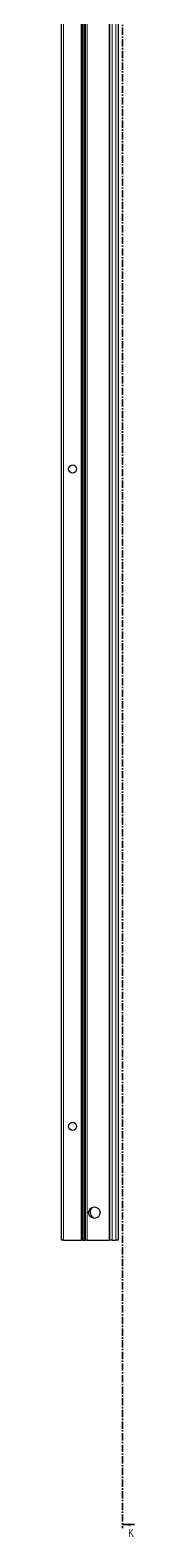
# Model space of a CAD drawing. Header units: millimetres. Extents: x -199 to 4725, y -2447 to 1507.
# Drawn here: x 2126 to 2190, y -1111 to 207 of the extents above; entities that cross this region are included whole.
import ezdxf

# ---------------------------------------------------------------- set-up
doc = ezdxf.new("R2010")
doc.units = ezdxf.units.MM
doc.linetypes.add('CENTER', pattern=[10.16, 6.35, -1.27, 1.27, -1.27])
doc.styles.add('SLDTEXTSTYLE0', font='TXT', dxfattribs={"width": 0.75})

msp = doc.modelspace()

# ---------------------------------------------------------------- linework, layer by layer
at = {"color": 7, "linetype": 'CENTER', "lineweight": 35}
msp.add_line((2179.83, 1499.09), (2179.83, -1103.67), dxfattribs=at)
at = {"color": 7, "linetype": 'Continuous', "lineweight": 25}
for p, q in [((2126.39, -851.79), (2126.39, 1047.21)), ((2146.19, 1047.21), (2146.19, -851.79)), ((2146.22, 1047.21), (2146.22, -851.79)), ((2168.89, -851.79), (2168.89, 1047.21)), ((2176.09, 1047.21), (2176.09, -851.79)), ((2144.39, 173.46), (2144.39, 221.96)), ((2144.46, 173.35), (2144.39, 173.46)), ((2144.39, 173.46), (2144.39, 171.96)), ((2144.39, 171.96), (2144.46, 172.06)), ((2144.39, 123.46), (2144.39, 171.96)), ((2144.46, 172.06), (2144.46, 173.35)), ((2144.46, 123.35), (2144.39, 123.46)), ((2144.39, 123.46), (2144.39, 121.96)), ((2144.39, 121.96), (2144.46, 122.06)), ((2144.39, 73.46), (2144.39, 121.96)), ((2144.46, 122.06), (2144.46, 123.35)), ((2144.46, 73.35), (2144.39, 73.46)), ((2144.39, 73.46), (2144.39, 71.96)), ((2144.39, 71.96), (2144.46, 72.06)), ((2144.39, 23.46), (2144.39, 71.96)), ((2144.46, 72.06), (2144.46, 73.35)), ((2144.46, 23.35), (2144.39, 23.46)), ((2144.39, 23.46), (2144.39, 21.96)), ((2144.39, 21.96), (2144.46, 22.06)), ((2144.39, -26.54), (2144.39, 21.96)), ((2144.46, 22.06), (2144.46, 23.35)), ((2144.46, -26.65), (2144.39, -26.54)), ((2144.39, -26.54), (2144.39, -28.04)), ((2144.39, -28.04), (2144.46, -27.94)), ((2144.39, -76.54), (2144.39, -28.04)), ((2144.46, -27.94), (2144.46, -26.65)), ((2144.46, -76.65), (2144.39, -76.54)), ((2144.39, -76.54), (2144.39, -78.04)), ((2144.39, -78.04), (2144.46, -77.94)), ((2144.39, -126.54), (2144.39, -78.04)), ((2144.46, -77.94), (2144.46, -76.65)), ((2144.46, -126.65), (2144.39, -126.54)), ((2144.39, -126.54), (2144.39, -128.04)), ((2144.39, -128.04), (2144.46, -127.94)), ((2144.39, -176.54), (2144.39, -128.04)), ((2144.46, -127.94), (2144.46, -126.65)), ((2144.46, -176.65), (2144.39, -176.54)), ((2144.39, -176.54), (2144.39, -178.04)), ((2144.39, -178.04), (2144.46, -177.94)), ((2144.39, -226.54), (2144.39, -178.04)), ((2144.46, -177.94), (2144.46, -176.65)), ((2144.46, -226.65), (2144.39, -226.54)), ((2144.39, -226.54), (2144.39, -228.04)), ((2144.39, -228.04), (2144.46, -227.94)), ((2144.39, -276.54), (2144.39, -228.04)), ((2144.46, -227.94), (2144.46, -226.65)), ((2144.46, -276.65), (2144.39, -276.54)), ((2144.39, -276.54), (2144.39, -278.04)), ((2144.46, -277.94), (2144.46, -276.65)), ((2144.39, -278.04), (2144.46, -277.94)), ((2144.39, -326.54), (2144.39, -278.04)), ((2144.46, -326.65), (2144.39, -326.54)), ((2144.39, -326.54), (2144.39, -328.04)), ((2144.39, -328.04), (2144.46, -327.94)), ((2144.39, -376.54), (2144.39, -328.04)), ((2144.46, -327.94), (2144.46, -326.65)), ((2144.46, -376.65), (2144.39, -376.54)), ((2144.39, -376.54), (2144.39, -378.04)), ((2144.39, -378.04), (2144.46, -377.94)), ((2144.39, -426.54), (2144.39, -378.04)), ((2144.46, -377.94), (2144.46, -376.65)), ((2144.46, -426.65), (2144.39, -426.54)), ((2144.39, -426.54), (2144.39, -428.04)), ((2144.39, -428.04), (2144.46, -427.94)), ((2144.39, -476.54), (2144.39, -428.04)), ((2144.46, -427.94), (2144.46, -426.65)), ((2144.46, -476.65), (2144.39, -476.54)), ((2144.39, -476.54), (2144.39, -478.04)), ((2144.39, -478.04), (2144.46, -477.94)), ((2144.39, -526.54), (2144.39, -478.04)), ((2144.46, -477.94), (2144.46, -476.65)), ((2144.46, -526.65), (2144.39, -526.54)), ((2144.39, -526.54), (2144.39, -528.04)), ((2144.46, -527.94), (2144.46, -526.65)), ((2144.39, -528.04), (2144.46, -527.94)), ((2144.39, -576.54), (2144.39, -528.04)), ((2144.46, -576.65), (2144.39, -576.54)), ((2144.39, -576.54), (2144.39, -578.04)), ((2144.39, -578.04), (2144.46, -577.94)), ((2144.39, -626.54), (2144.39, -578.04)), ((2144.46, -577.94), (2144.46, -576.65)), ((2144.46, -626.65), (2144.39, -626.54)), ((2144.39, -626.54), (2144.39, -628.04)), ((2144.39, -628.04), (2144.46, -627.94)), ((2144.39, -676.54), (2144.39, -628.04)), ((2144.46, -627.94), (2144.46, -626.65)), ((2144.46, -676.65), (2144.39, -676.54)), ((2144.39, -676.54), (2144.39, -678.04)), ((2144.39, -678.04), (2144.46, -677.94)), ((2144.39, -726.54), (2144.39, -678.04)), ((2144.46, -677.94), (2144.46, -676.65)), ((2144.46, -726.65), (2144.39, -726.54)), ((2144.39, -726.54), (2144.39, -728.04)), ((2144.39, -728.04), (2144.46, -727.94)), ((2144.39, -776.54), (2144.39, -728.04)), ((2144.46, -727.94), (2144.46, -726.65)), ((2144.46, -776.65), (2144.39, -776.54)), ((2144.39, -776.54), (2144.39, -778.04)), ((2144.46, -777.94), (2144.46, -776.65)), ((2144.39, -778.04), (2144.46, -777.94)), ((2144.39, -826.54), (2144.39, -778.04)), ((2144.46, -826.65), (2144.39, -826.54)), ((2144.39, -826.54), (2144.39, -828.04)), ((2144.39, -828.04), (2144.46, -827.94)), ((2144.39, -851.79), (2144.39, -828.04)), ((2144.46, -827.94), (2144.46, -826.65)), ((2154.44, -832.73), (2154.44, -832.32)), ((2128.39, -851.79), (2126.39, -851.79)), ((2128.39, -851.79), (2143.74, -851.79)), ((2144.39, -851.79), (2143.74, -851.79)), ((2144.98, -851.79), (2144.39, -851.79)), ((2144.98, -851.79), (2146.19, -851.79)), ((2146.19, -851.79), (2146.22, -851.79)), ((2146.22, -851.79), (2147.43, -851.79)), ((2148.84, -851.79), (2147.43, -851.79)), ((2148.84, -851.79), (2168.24, -851.79)), ((2168.89, -851.79), (2168.24, -851.79)), ((2170.89, -851.79), (2168.89, -851.79)), ((2170.89, -851.79), (2174.09, -851.79)), ((2176.09, -851.79), (2174.09, -851.79))]:
    msp.add_line(p, q, dxfattribs=at)
at = {"color": 8, "linetype": 'Continuous', "lineweight": 18}
for p, q in [((2128.39, 1047.21), (2128.39, -851.79)), ((2143.74, -851.79), (2143.74, 1047.21)), ((2144.98, 1047.21), (2144.98, -851.79)), ((2147.43, -851.79), (2147.43, 1047.21)), ((2148.84, 1047.21), (2148.84, -851.79)), ((2168.24, -851.79), (2168.24, 1047.21)), ((2170.89, 1047.21), (2170.89, -851.79)), ((2174.09, -851.79), (2174.09, 1047.21))]:
    msp.add_line(p, q, dxfattribs=at)
at = {"color": 7, "linetype": 'Continuous', "lineweight": 35}
msp.add_line((2190.47, -1100.67), (2179.83, -1100.67), dxfattribs=at)
at = {"color": 7, "linetype": 'Continuous', "lineweight": 25}
for centre, radius in [((2136.24, -177.29), 3.5), ((2136.24, -752.29), 3.5), ((2155.24, -827.79), 5)]:
    msp.add_circle(centre, radius, dxfattribs=at)
for centre, radius, start, end in [((2156.74, -827.29), 5.25, 126.18914, 240.85926), ((2153.94, -832.32), 0.5, 0, 60.85926)]:
    msp.add_arc(centre, radius, start, end, dxfattribs=at)
at = {"color": 7, "linetype": 'Continuous', "lineweight": 35}
msp.add_solid([(2179.83, -1100.67), (2186.83, -1101.79), (2186.83, -1099.55)], dxfattribs=at)

# ---------------------------------------------------------------- texts
at = {"color": 7, "linetype": 'Continuous', "insert": (2184.96, -1104.37), "char_height": 7, "attachment_point": 1, "style": 'SLDTEXTSTYLE0'}
msp.add_mtext('K', dxfattribs=at)

doc.saveas('drawing.dxf')
